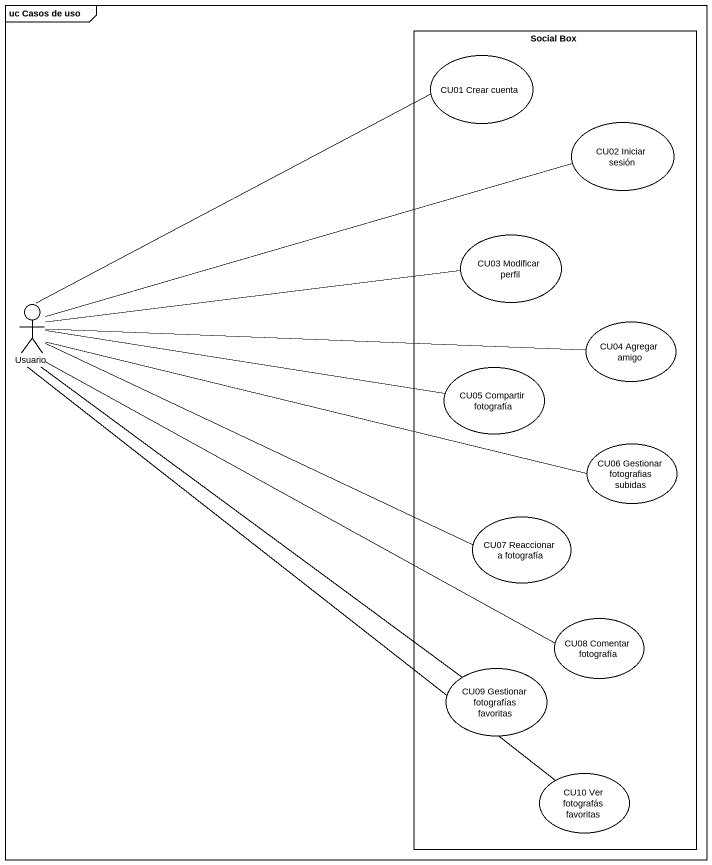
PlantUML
@startuml
mainframe uc Casos de uso
rectangle "Social Box" as Social_Box {
  usecase "CU01 Crear cuenta" as CU01_Crear_cuenta
  usecase "CU02 Iniciar sesión" as CU02_Iniciar_sesión
  usecase "CU03 Modificar perfil" as CU03_Modificar_perfil
  usecase "CU04 Agregar amigo" as CU04_Agregar_amigo
  usecase "CU05 Compartir fotografía" as CU05_Compartir_fotografía
  usecase "CU06 Gestionar fotografias subidas" as CU06_Gestionar_fotografias
  usecase "CU07 Reaccionar a fotografía" as CU07_Reaccionar_a_fotografía
  usecase "CU08 Comentar fotografía" as CU08_Comentar_fotografía
  usecase "CU09 Gestionar fotografías favoritas" as CU09_Gestionar_fotografías
  usecase "CU10 Ver fotografás favoritas" as CU10_Ver_fotografás
}
actor Usuario
Usuario -right- CU01_Crear_cuenta
Usuario -right- CU02_Iniciar_sesión
Usuario -right- CU03_Modificar_perfil
Usuario -right- CU04_Agregar_amigo
Usuario -right- CU05_Compartir_fotografía
Usuario -right- CU06_Gestionar_fotografias
Usuario -right- CU07_Reaccionar_a_fotografía
Usuario -right- CU08_Comentar_fotografía
Usuario -- CU09_Gestionar_fotografías
Usuario -- CU10_Ver_fotografás
@enduml
